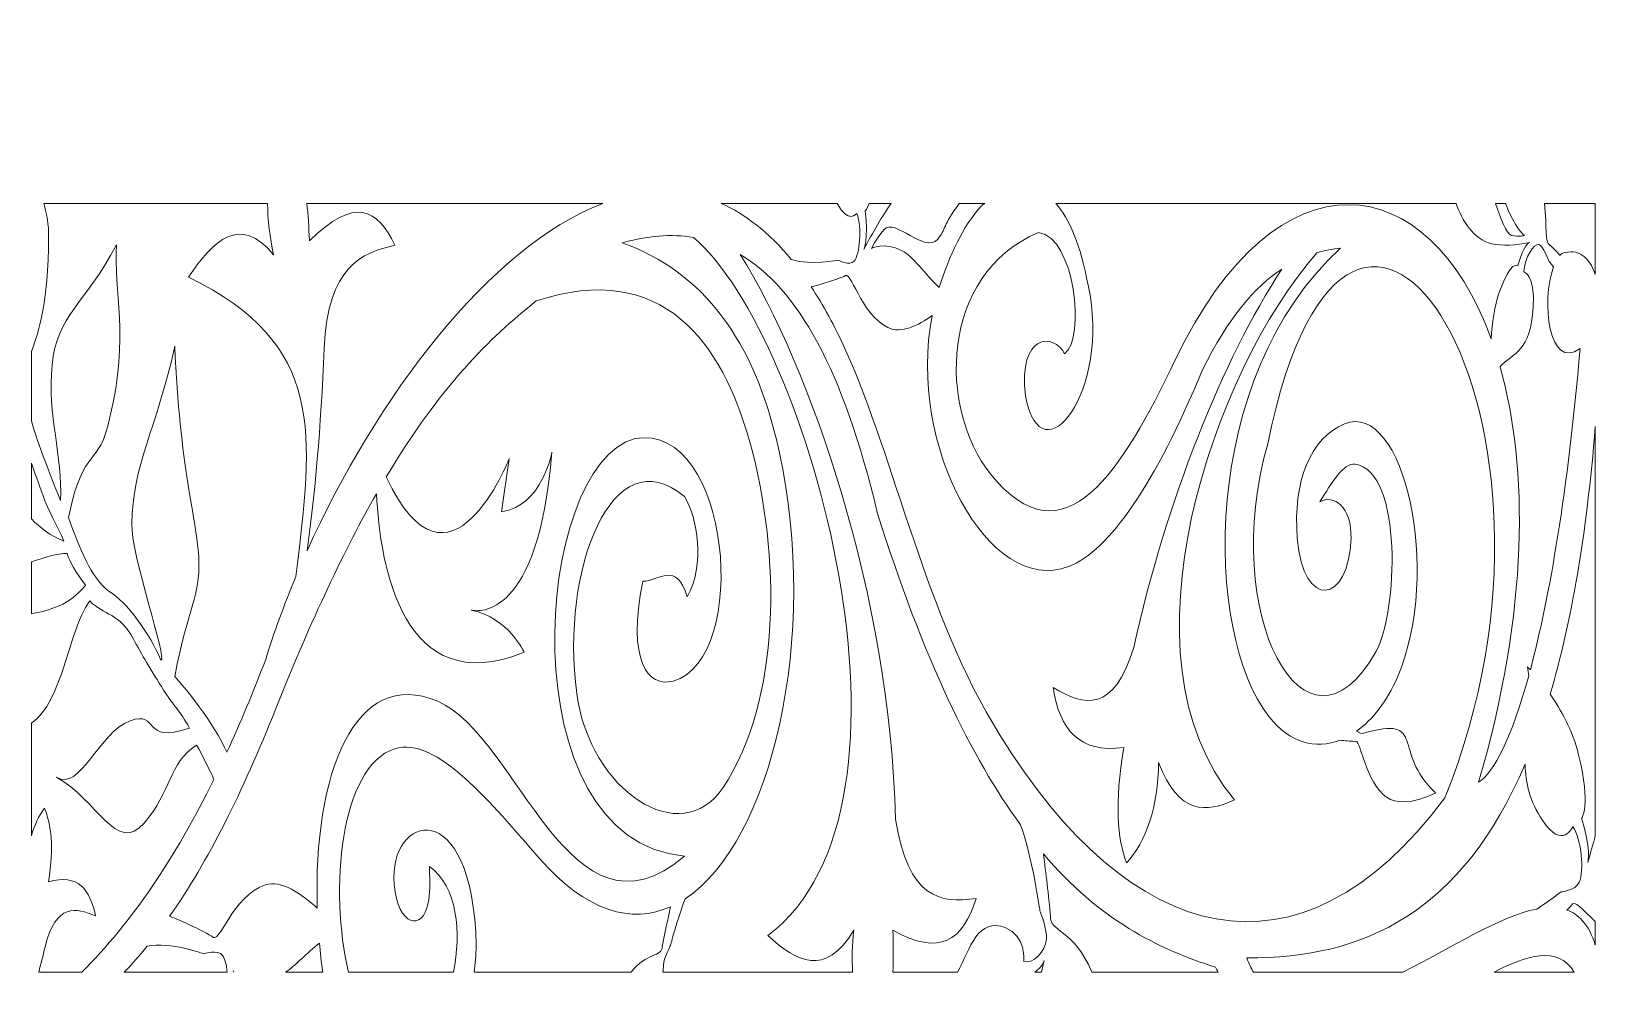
# Model space of a CAD drawing. Header units: millimetres. Extents: x -1200 to 1207, y -623 to 854.
import ezdxf

# ---------------------------------------------------------------- set-up
doc = ezdxf.new("R2010")
doc.units = ezdxf.units.MM
doc.header["$MEASUREMENT"] = 0
doc.layers.add('Layer 1', color=7, linetype='Continuous')

msp = doc.modelspace()

# ---------------------------------------------------------------- linework, layer by layer
at = {"layer": 'Layer 1', "color": 250, "lineweight": 20}
for points, knots in [([(718.7127, 489.1391), (627.9942, 350.4152), (541.2755, 133.3609), (491.627, -91.6131), (460.3632, -192.5121), (416.7028, -181.6205), (367.7513, -152.9298), (378.3813, -218.4981), (407.7441, -253.9342), (476.3396, -245.2289), (462.0265, -330.5235), (466.4226, -385.6535), (480.6723, -422.2639), (510.9859, -389.4595), (528.8318, -336.1919), (529.7664, -268.0729), (560.8878, -349.8934), (602.7738, -344.9132), (646.4341, -325.4462), (461.8523, -106.9505), (613.0235, 331.4744), (772.5356, 514.2019), (784.6942, 517.7813), (796.8846, 520.1133), (809.0669, 521.5143), (591.9301, 322.5992), (598.7817, -70.5505), (699.2827, -198.0347), (731.0695, -238.362), (770.8564, -248.0309), (807.9581, -233.8596), (815.4988, -234.7584), (823.2613, -235.382), (830.6832, -235.6573), (840.022, -229.4058), (843.1032, -286.4389), (874.2167, -317.1702), (901.1956, -343.7877), (954.7966, -314.7569), (954.7966, -314.7569), (886.1379, -250.3629), (942.4874, -195.6865), (844.5686, -222.9194), (841.8835, -224.7173), (837.4399, -222.636), (833.5428, -219.9962), (858.1611, -202.5211), (880.2446, -174.219), (896.1499, -137.3659), (966.0443, 24.5584), (905.3066, 288.9932), (815.0711, 251.5892), (763.276, 230.138), (735.4021, 163.9869), (742.6577, 76.3522), (751.9094, -35.2037), (821.3761, -25.5347), (825.0278, 75.7124), (826.8178, 125.1336), (797.6529, 143.791), (777.0901, 131.8627), (795.0707, 160.2294), (812.9403, 192.3536), (831.5465, 189.6328), (905.259, 178.7655), (896.744, -39.374), (863.2622, -98.4235), (755.1253, -289.0868), (622.1009, -39.374), (697.2074, 221.2305), (826.7149, 854.149), (1206.564, 259.4198), (968.888, -322.4985), (745.1607, -622.9199), (485.4565, -549.6913), (285.7221, -225.284), (171.3831, -42.1354), (126.0912, 195.5279), (49.4242, 364.8294), (32.608, 401.9499), (14.9284, 434.171), (-3.4481, 462.1247), (12.2354, 465.8255), (30.5406, 471.5345), (47.3095, 478.0694), (58.0105, 490.8883), (70.7158, 421.1985), (114.3919, 399.4314), (134.3606, 389.4953), (161.1968, 402.8811), (182.1002, 417.7487), (143.7073, 217.5459), (269.5554, -13.801), (391.4824, 32.6562), (454.7154, 56.7391), (524.301, 159.7922), (597.34, 334.8187), (636.7071, 414.7282), (677.4287, 461.9547), (718.7127, 489.1391)], [0, 0, 0, 0, 0.03030303, 0.03030303, 0.03030303, 0.060606061, 0.060606061, 0.060606061, 0.090909091, 0.090909091, 0.090909091, 0.121212121, 0.121212121, 0.121212121, 0.151515152, 0.151515152, 0.151515152, 0.181818182, 0.181818182, 0.181818182, 0.212121212, 0.212121212, 0.212121212, 0.242424242, 0.242424242, 0.242424242, 0.272727273, 0.272727273, 0.272727273, 0.303030303, 0.303030303, 0.303030303, 0.333333333, 0.333333333, 0.333333333, 0.363636364, 0.363636364, 0.363636364, 0.393939394, 0.393939394, 0.393939394, 0.424242424, 0.424242424, 0.424242424, 0.454545455, 0.454545455, 0.454545455, 0.484848485, 0.484848485, 0.484848485, 0.515151515, 0.515151515, 0.515151515, 0.545454545, 0.545454545, 0.545454545, 0.575757576, 0.575757576, 0.575757576, 0.606060606, 0.606060606, 0.606060606, 0.636363636, 0.636363636, 0.636363636, 0.666666667, 0.666666667, 0.666666667, 0.696969697, 0.696969697, 0.696969697, 0.727272727, 0.727272727, 0.727272727, 0.757575758, 0.757575758, 0.757575758, 0.787878788, 0.787878788, 0.787878788, 0.818181818, 0.818181818, 0.818181818, 0.848484848, 0.848484848, 0.848484848, 0.878787879, 0.878787879, 0.878787879, 0.909090909, 0.909090909, 0.909090909, 0.939393939, 0.939393939, 0.939393939, 0.96969697, 0.96969697, 0.96969697, 1, 1, 1, 1]), ([(986.2902, 589.9734), (986.2902, 589.9734), (372.1474, 589.9734), (372.1474, 589.9734), (393.3042, 566.8216), (409.8749, 525.6362), (421.5584, 464.6513), (457.5115, 302.3221), (349.652, 164.3674), (325.6673, 294.2081), (313.675, 391.4227), (369.6207, 391.4227), (385.613, 359.0474), (417.5424, 383.2842), (401.5739, 537.6291), (345.6518, 545.6215), (192.6588, 480.3126), (192.4528, 274.1822), (271.393, 175.4048), (385.3595, 32.7695), (474.9297, 182.0371), (554.8203, 349.0225), (713.1602, 679.9566), (944.9351, 644.6256), (1040.1528, 382.1506), (1041.7686, 406.1364), (1045.2776, 432.6729), (1052.5491, 453.5248), (1070.2049, 504.0958), (1081.1594, 494.5), (1081.1594, 494.5), (1090.1816, 527.4096), (1098.9974, 530.3005), (1098.9974, 530.3005), (1078.5457, 525.6685), (1057.0086, 524.5833), (1041.23, 528.1789), (1012.3107, 534.7624), (995.5579, 564.3276), (986.2902, 589.9734)], [0, 0, 0, 0, 0.076923077, 0.076923077, 0.076923077, 0.153846154, 0.153846154, 0.153846154, 0.230769231, 0.230769231, 0.230769231, 0.307692308, 0.307692308, 0.307692308, 0.384615385, 0.384615385, 0.384615385, 0.461538462, 0.461538462, 0.461538462, 0.538461538, 0.538461538, 0.538461538, 0.615384615, 0.615384615, 0.615384615, 0.692307692, 0.692307692, 0.692307692, 0.769230769, 0.769230769, 0.769230769, 0.846153846, 0.846153846, 0.846153846, 0.923076923, 0.923076923, 0.923076923, 1, 1, 1, 1]), ([(-1200.05, 362.6997), (-1200.05, 362.6997), (-1200.05, 256.1565), (-1200.05, 256.1565), (-1191.6458, 227.2958), (-1177.5623, 188.7339), (-1155.4709, 134.2354), (-1151.4154, 201.739), (-1175.8831, 264.7726), (-1168.3424, 342.0015), (-1160.7937, 419.3277), (-1118.5988, 433.839), (-1069.2672, 526.381), (-1074.7802, 456.1972), (-1048.6807, 386.6449), (-1079.7703, 261.7278), (-1096.0083, 181.0004), (-1119.0662, 223.8219), (-1143.1299, 108.0713), (-1126.306, 61.3388), (-1108.3333, 14.9058), (-1080.6654, -5.7193), (-1055.2868, -19.5585), (-1017.4008, -71.1823), (-1001.3212, -111.0479), (-990.1922, -112.2544), (-1049.0529, 56.9821), (-1045.6627, 97.4713), (-1045.8688, 186.9847), (-1007.0401, 245.6697), (-979.9981, 370.7975), (-973.2178, 190.4506), (-945.1062, 100.3541), (-942.9914, 42.0497), (-940.9636, -14.1653), (-958.8016, -25.4863), (-980.1328, -136.3211), (-966.8573, -149.8528), (-919.2999, -207.9385), (-900.0202, -252.2902), (-879.4574, -207.6875), (-859.671, -160.2503), (-840.4626, -109.9223), (-827.7734, -68.4695), (-812.177, -25.6886), (-794.1409, 17.3756), (-766.8296, 237.8554), (-748.5876, 374.6358), (-958.9997, 476.9113), (-920.48, 533.4182), (-880.2019, 573.883), (-828.2248, 511.2787), (-834.3476, 537.7424), (-837.429, 564.1494), (-837.6191, 589.9734), (-837.6191, 589.9734), (-1181.103, 589.9734), (-1181.103, 589.9734), (-1176.2237, 572.8303), (-1173.2296, 556.3836), (-1173.6415, 540.0988), (-1173.8158, 434.163), (-1189.1982, 392.7508), (-1200.05, 362.6997)], [0, 0, 0, 0, 0.047619048, 0.047619048, 0.047619048, 0.095238095, 0.095238095, 0.095238095, 0.142857143, 0.142857143, 0.142857143, 0.19047619, 0.19047619, 0.19047619, 0.238095238, 0.238095238, 0.238095238, 0.285714286, 0.285714286, 0.285714286, 0.333333333, 0.333333333, 0.333333333, 0.380952381, 0.380952381, 0.380952381, 0.428571429, 0.428571429, 0.428571429, 0.476190476, 0.476190476, 0.476190476, 0.523809524, 0.523809524, 0.523809524, 0.571428571, 0.571428571, 0.571428571, 0.619047619, 0.619047619, 0.619047619, 0.666666667, 0.666666667, 0.666666667, 0.714285714, 0.714285714, 0.714285714, 0.761904762, 0.761904762, 0.761904762, 0.80952381, 0.80952381, 0.80952381, 0.857142857, 0.857142857, 0.857142857, 0.904761905, 0.904761905, 0.904761905, 0.952380952, 0.952380952, 0.952380952, 1, 1, 1, 1]), ([(-323.2722, 589.9734), (-323.2722, 589.9734), (-777.3722, 589.9734), (-777.3722, 589.9734), (-775.4317, 573.2189), (-774.101, 554.262), (-773.4515, 532.6327), (-703.6282, 601.2294), (-668.7524, 581.7621), (-642.0428, 525.9034), (-693.7509, 513.8943), (-744.6032, 494.0789), (-750.6866, 367.4854), (-755.867, 244.2608), (-764.8175, 142.2686), (-777.0159, 56.6745), (-671.3187, 290.7828), (-497.248, 523.9031), (-323.2722, 589.9734)], [0, 0, 0, 0, 0.166666667, 0.166666667, 0.166666667, 0.333333333, 0.333333333, 0.333333333, 0.5, 0.5, 0.5, 0.666666667, 0.666666667, 0.666666667, 0.833333333, 0.833333333, 0.833333333, 1, 1, 1, 1]), ([(36.521, 589.9734), (36.521, 589.9734), (-141.5657, 589.9734), (-141.5657, 589.9734), (-104.1472, 573.4376), (-67.9641, 545.3949), (-33.8328, 503.7882), (-3.3054, 494.2732), (37.6854, 503.0028), (37.6854, 503.0028), (37.6854, 503.0028), (56.2758, 493.7469), (62.6919, 501.4236), (71.2543, 511.6835), (74.7634, 552.1321), (66.684, 574.7494), (66.684, 574.7494), (52.6638, 557.3229), (36.521, 589.9734)], [0, 0, 0, 0, 0.166666667, 0.166666667, 0.166666667, 0.333333333, 0.333333333, 0.333333333, 0.5, 0.5, 0.5, 0.666666667, 0.666666667, 0.666666667, 0.833333333, 0.833333333, 0.833333333, 1, 1, 1, 1]), ([(119.3267, 589.9734), (119.3267, 589.9734), (85.4726, 589.9734), (85.4726, 589.9734), (82.5893, 580.4503), (79.3416, 578.8793), (79.3416, 578.8793), (84.728, 534.8838), (77.6703, 519.3602), (77.6703, 519.3602), (90.9775, 545.6215), (105.7659, 570.8382), (119.3267, 589.9734)], [0, 0, 0, 0, 0.25, 0.25, 0.25, 0.5, 0.5, 0.5, 0.75, 0.75, 0.75, 1, 1, 1, 1]), ([(262.9809, 589.9734), (262.9809, 589.9734), (223.9624, 589.9734), (223.9624, 589.9734), (198.354, 556.5211), (203.4391, 550.205), (191.0984, 535.4184), (171.0346, 511.4001), (124.7287, 569.4049), (108.1422, 549.549), (95.3103, 534.1793), (89.3854, 520.7855), (89.3854, 520.7855), (89.3854, 520.7855), (107.2155, 531.8632), (136.4754, 517.2873), (152.7292, 509.1733), (171.296, 481.0089), (193.1578, 461.0802), (208.3818, 509.3108), (229.1507, 554.3834), (257.761, 586.3779), (259.5115, 587.625), (261.2462, 588.8073), (262.9809, 589.9734)], [0, 0, 0, 0, 0.125, 0.125, 0.125, 0.25, 0.25, 0.25, 0.375, 0.375, 0.375, 0.5, 0.5, 0.5, 0.625, 0.625, 0.625, 0.75, 0.75, 0.75, 0.875, 0.875, 0.875, 1, 1, 1, 1]), ([(1062.1808, 589.9734), (1062.1808, 589.9734), (1046.8855, 589.9734), (1046.8855, 589.9734), (1055.1075, 567.17), (1062.7432, 542.9249), (1071.3216, 540.9733), (1083.7337, 538.1473), (1091.2349, 540.7952), (1091.2349, 540.7952), (1091.2349, 540.7952), (1076.8981, 551.1847), (1062.6087, 588.8235), (1062.4582, 589.1961), (1062.3155, 589.5847), (1062.1808, 589.9734)], [0, 0, 0, 0, 0.2, 0.2, 0.2, 0.4, 0.4, 0.4, 0.6, 0.6, 0.6, 0.8, 0.8, 0.8, 1, 1, 1, 1]), ([(1199.95, 480.936), (1199.95, 480.936), (1199.95, 589.9734), (1199.95, 589.9734), (1199.95, 589.9734), (1121.7781, 589.9734), (1121.7781, 589.9734), (1125.8812, 555.1771), (1122.6495, 528.3328), (1129.7307, 526.7211), (1135.0139, 521.5143), (1140.4319, 515.943), (1145.7547, 510.2501), (1146.6895, 511.3434), (1147.656, 512.3556), (1148.6619, 513.2626), (1174.2703, 521.9516), (1190.7536, 507.4726), (1199.95, 480.936)], [0, 0, 0, 0, 0.166666667, 0.166666667, 0.166666667, 0.333333333, 0.333333333, 0.333333333, 0.5, 0.5, 0.5, 0.666666667, 0.666666667, 0.666666667, 0.833333333, 0.833333333, 0.833333333, 1, 1, 1, 1]), ([(-230.8743, -590.0266), (-230.8743, -590.0266), (60.165, -590.0266), (60.165, -590.0266), (58.9849, -569.45), (59.5552, -547.8936), (62.0026, -525.5678), (18.0572, -598.5456), (-25.8882, -574.171), (-69.8256, -533.5685), (194.6152, -336.4672), (-5.8957, 385.9972), (-183.8793, 537.9366), (-218.5178, 543.5728), (-255.1362, 540.4147), (-293.5607, 529.5151), (-170.1048, 485.9487), (-89.9131, 380.0209), (-53.0094, 211.8613), (10.3739, -77.0046), (-64.7482, -390.4475), (-196.9173, -477.4585), (-209.464, -509.9632), (-219.1434, -548.8895), (-219.1434, -548.8895), (-219.1434, -548.8895), (-229.9871, -568.13), (-229.8368, -579.1754), (-230.1853, -582.941), (-230.5337, -586.5202), (-230.8743, -590.0266)], [0, 0, 0, 0, 0.1, 0.1, 0.1, 0.2, 0.2, 0.2, 0.3, 0.3, 0.3, 0.4, 0.4, 0.4, 0.5, 0.5, 0.5, 0.6, 0.6, 0.6, 0.7, 0.7, 0.7, 0.8, 0.8, 0.8, 0.9, 0.9, 0.9, 1, 1, 1, 1]), ([(122.0989, -590.0266), (122.0989, -590.0266), (221.2771, -590.0266), (221.2771, -590.0266), (240.3428, -553.473), (253.0084, -505.1208), (294.3242, -521.5027), (327.1169, -534.5078), (322.5782, -573.2156), (322.5782, -573.2156), (336.8675, -578.884), (355.8462, -557.9834), (357.8422, -539.4312), (359.3393, -525.5274), (347.8855, -496.7962), (347.8855, -496.7962), (347.8855, -496.7962), (335.7666, -412.6111), (318.0316, -364.0485), (242.83, -261.198), (169.2444, -110.4648), (97.948, 115.6267), (46.3272, 335.3452), (-24.9773, 459.8008), (-112.2264, 511.6998), (-5.0006, 339.5478), (118.1226, -12.8455), (125.9168, -354.9871), (145.8934, -476.6893), (193.839, -484.9652), (249.7608, -476.6893), (229.7921, -541.6825), (193.839, -566.057), (121.9247, -525.5678), (122.9069, -549.416), (122.9227, -570.8104), (122.0989, -590.0266)], [0, 0, 0, 0, 0.083333333, 0.083333333, 0.083333333, 0.166666667, 0.166666667, 0.166666667, 0.25, 0.25, 0.25, 0.333333333, 0.333333333, 0.333333333, 0.416666667, 0.416666667, 0.416666667, 0.5, 0.5, 0.5, 0.583333333, 0.583333333, 0.583333333, 0.666666667, 0.666666667, 0.666666667, 0.75, 0.75, 0.75, 0.833333333, 0.833333333, 0.833333333, 0.916666667, 0.916666667, 0.916666667, 1, 1, 1, 1]), ([(1176.6148, 367.1697), (1128.7723, 332.5432), (1116.0355, 440.3983), (1135.8537, 492.5484), (1131.5367, 498.2979), (1128.7486, 501.6827), (1128.7486, 501.6827), (1128.7486, 501.6827), (1119.6712, 525.5875), (1113.4691, 527.0047), (1105.1995, 528.8833), (1091.5834, 506.8653), (1090.2845, 484.7907), (1090.2845, 484.7907), (1107.6471, 481.3977), (1104.661, 430.7213), (1100.6847, 363.2018), (1074.6484, 360.5617), (1053.7768, 339.6288), (1097.5401, 184.4501), (1097.8093, -35.6167), (1020.8097, -298.3993), (1044.6123, -283.5074), (1071.7812, -229.3329), (1097.6904, -135.1956), (1097.2785, -130.6446), (1096.7242, -126.0855), (1095.9954, -121.5022), (1095.9954, -121.5022), (1097.5559, -122.9678), (1100.2489, -125.7696), (1129.9051, -14.627), (1157.6996, 149.2732), (1176.6148, 367.1697)], [0, 0, 0, 0, 0.090909091, 0.090909091, 0.090909091, 0.181818182, 0.181818182, 0.181818182, 0.272727273, 0.272727273, 0.272727273, 0.363636364, 0.363636364, 0.363636364, 0.454545455, 0.454545455, 0.454545455, 0.545454545, 0.545454545, 0.545454545, 0.636363636, 0.636363636, 0.636363636, 0.727272727, 0.727272727, 0.727272727, 0.818181818, 0.818181818, 0.818181818, 0.909090909, 0.909090909, 0.909090909, 1, 1, 1, 1]), ([(-761.2374, -491.905), (-767.875, -285.8314), (-703.66, -119.9231), (-576.4732, -174.1786), (-452.7322, -226.9602), (-374.3861, -562.7935), (-197.6934, -411.8499), (-469.8891, -387.7103), (-430.6803, 188.1589), (-273.5921, 229.2148), (-126.2941, 254.1644), (-95.941, -109.2015), (-214.9771, -143.0666), (-253.7897, -154.104), (-286.5745, -111.639), (-261.6076, 10.0228), (-237.6625, 10.0228), (-209.662, 42.3817), (-193.6776, -14.0762), (-165.7245, 34.5268), (-177.717, 107.6421), (-197.6934, 140.0012), (-308.6501, 234.025), (-388.4775, 27.5547), (-363.186, -162.0805), (-343.2409, -311.5179), (-203.0956, -403.7682), (-138.5319, -306.3432), (-49.8174, -172.4862), (-49.3342, 49.435), (-97.5093, 223.4331), (-139.7279, 375.8829), (-230.6446, 504.4684), (-425.397, 440.285), (-497.2956, 382.7741), (-571.5781, 310.7358), (-655.3581, 170.2627), (-558.9047, -37.5763), (-466.7761, 198.4109), (-466.7761, 198.4109), (-466.7761, 198.4109), (-478.4754, 116.6876), (-478.4754, 116.6876), (-416.0899, 125.3602), (-401.3491, 207.9986), (-401.3491, 207.9986), (-422.1574, -48.4517), (-513.3117, -36.807), (-524.9079, -34.248), (-467.3859, -46.3463), (-443.9004, -98.9498), (-443.9004, -98.9498), (-630.4942, -174.3244), (-664.974, 34.1705), (-670.487, 144.3335), (-718.5434, 60.1242), (-769.7682, -47.002), (-825.4684, -186.8598), (-875.893, -313.4208), (-928.7258, -419.7048), (-987.9269, -504.2299), (-968.584, -511.4533), (-944.6627, -522.6202), (-923.1098, -534.6456), (-911.4026, -551.4486), (-892.9943, -473.102), (-841.2706, -455.9103), (-816.7315, -447.7639), (-784.9684, -470.0573), (-761.2374, -491.905)], [0, 0, 0, 0, 0.043478261, 0.043478261, 0.043478261, 0.086956522, 0.086956522, 0.086956522, 0.130434783, 0.130434783, 0.130434783, 0.173913043, 0.173913043, 0.173913043, 0.217391304, 0.217391304, 0.217391304, 0.260869565, 0.260869565, 0.260869565, 0.304347826, 0.304347826, 0.304347826, 0.347826087, 0.347826087, 0.347826087, 0.391304348, 0.391304348, 0.391304348, 0.434782609, 0.434782609, 0.434782609, 0.47826087, 0.47826087, 0.47826087, 0.52173913, 0.52173913, 0.52173913, 0.565217391, 0.565217391, 0.565217391, 0.608695652, 0.608695652, 0.608695652, 0.652173913, 0.652173913, 0.652173913, 0.695652174, 0.695652174, 0.695652174, 0.739130435, 0.739130435, 0.739130435, 0.782608696, 0.782608696, 0.782608696, 0.826086957, 0.826086957, 0.826086957, 0.869565217, 0.869565217, 0.869565217, 0.913043478, 0.913043478, 0.913043478, 0.956521739, 0.956521739, 0.956521739, 1, 1, 1, 1]), ([(1199.95, -380.5518), (1199.95, -380.5518), (1199.95, 247.8561), (1199.95, 247.8561), (1186.5715, 80.9761), (1163.0384, -54.2741), (1130.6416, -163.0845), (1147.0617, -186.5683), (1165.066, -218.7572), (1174.3019, -256.3473), (1193.8192, -335.868), (1178.9674, -353.2621), (1178.9674, -353.2621), (1193.5895, -399.3956), (1188.6152, -421.6645), (1188.6152, -421.6645), (1192.1796, -407.8252), (1195.9895, -394.0024), (1199.95, -380.5518)], [0, 0, 0, 0, 0.166666667, 0.166666667, 0.166666667, 0.333333333, 0.333333333, 0.333333333, 0.5, 0.5, 0.5, 0.666666667, 0.666666667, 0.666666667, 0.833333333, 0.833333333, 0.833333333, 1, 1, 1, 1]), ([(-1200.05, 191.2362), (-1200.05, 191.2362), (-1200.05, 106.0793), (-1200.05, 106.0793), (-1187.2972, 92.2401), (-1171.2889, 80.0124), (-1150.3381, 71.7202), (-1158.5125, 92.4182), (-1168.3898, 107.634), (-1179.2812, 133.3286), (-1185.3803, 150.423), (-1192.7152, 170.5218), (-1200.05, 191.2362)], [0, 0, 0, 0, 0.25, 0.25, 0.25, 0.5, 0.5, 0.5, 0.75, 0.75, 0.75, 1, 1, 1, 1]), ([(-1200.05, 39.6528), (-1200.05, 39.6528), (-1200.05, -40.038), (-1200.05, -40.038), (-1174.0455, -34.9768), (-1140.0963, -26.7657), (-1117.1651, 4.2166), (-1132.318, 24.5503), (-1141.4665, 39.7176), (-1144.8806, 52.6579), (-1160.0096, 52.8118), (-1179.5901, 46.8678), (-1200.05, 39.6528)], [0, 0, 0, 0, 0.25, 0.25, 0.25, 0.5, 0.5, 0.5, 0.75, 0.75, 0.75, 1, 1, 1, 1]), ([(-1200.05, -207.995), (-1200.05, -207.995), (-1200.05, -380.7218), (-1200.05, -380.7218), (-1195.4558, -364.1862), (-1188.6041, -349.8853), (-1179.7802, -338.2651), (-1169.879, -365.0201), (-1164.9918, -395.3386), (-1173.9347, -451.0759), (-1127.7475, -438.832), (-1110.464, -462.5829), (-1101.6243, -503.5255), (-1131.6446, -491.0225), (-1162.0372, -483.1918), (-1179.0198, -551.2866), (-1182.2754, -564.7289), (-1185.523, -577.6369), (-1188.7626, -590.0266), (-1188.7626, -590.0266), (-1122.6306, -590.0266), (-1122.6306, -590.0266), (-1045.5677, -513.1619), (-979.4357, -414.8947), (-919.9573, -294.1399), (-927.4822, -277.0616), (-936.5675, -259.4165), (-946.4211, -241.6739), (-990.2478, -269.1904), (-984.5447, -312.4247), (-1027.0881, -361.2386), (-1069.7425, -410.1171), (-1098.5431, -325.1464), (-1161.6174, -290.8279), (-1126.2031, -314.0606), (-1095.0024, -220.6358), (-1048.6728, -204.0596), (-1002.3985, -187.5561), (-1032.0545, -241.1396), (-957.2174, -215.2588), (-973.1702, -186.552), (-980.4021, -183.9041), (-997.2183, -156.8655), (-1015.0642, -128.1261), (-1031.9358, -100.9823), (-1043.3577, -78.8348), (-1063.9997, -38.6534), (-1089.0696, -42.1596), (-1110.567, -20.1741), (-1145.4904, -70.332), (-1150.75, -173.2958), (-1200.05, -207.995)], [0, 0, 0, 0, 0.058823529, 0.058823529, 0.058823529, 0.117647059, 0.117647059, 0.117647059, 0.176470588, 0.176470588, 0.176470588, 0.235294118, 0.235294118, 0.235294118, 0.294117647, 0.294117647, 0.294117647, 0.352941176, 0.352941176, 0.352941176, 0.411764706, 0.411764706, 0.411764706, 0.470588235, 0.470588235, 0.470588235, 0.529411765, 0.529411765, 0.529411765, 0.588235294, 0.588235294, 0.588235294, 0.647058824, 0.647058824, 0.647058824, 0.705882353, 0.705882353, 0.705882353, 0.764705882, 0.764705882, 0.764705882, 0.823529412, 0.823529412, 0.823529412, 0.882352941, 0.882352941, 0.882352941, 0.941176471, 0.941176471, 0.941176471, 1, 1, 1, 1]), ([(-713.4107, -590.0266), (-713.4107, -590.0266), (-552.2747, -590.0266), (-552.2747, -590.0266), (-539.9024, -528.9365), (-546.1676, -458.4772), (-589.2181, -427.9646), (-588.0933, -453.0923), (-588.632, -471.3125), (-591.0002, -483.6048), (-599.6023, -528.4425), (-637.5914, -519.3488), (-643.2232, -455.392), (-652.8233, -346.3465), (-522.6266, -312.7973), (-517.2641, -549.6913), (-517.7552, -563.6844), (-518.8564, -577.1348), (-520.4721, -590.0266), (-520.4721, -590.0266), (-279.6832, -590.0266), (-279.6832, -590.0266), (-256.1898, -558.7771), (-231.7457, -567.2959), (-231.9755, -550.6874), (-228.0942, -530.2646), (-223.4921, -508.6273), (-219.0484, -489.5568), (-278.6457, -516.1257), (-348.0252, -498.0758), (-420.6683, -415.0567), (-493.5488, -331.7381), (-578.4455, -226.3691), (-642.4944, -247.0833), (-726.3139, -274.2273), (-743.1775, -464.6316), (-713.4107, -590.0266)], [0, 0, 0, 0, 0.083333333, 0.083333333, 0.083333333, 0.166666667, 0.166666667, 0.166666667, 0.25, 0.25, 0.25, 0.333333333, 0.333333333, 0.333333333, 0.416666667, 0.416666667, 0.416666667, 0.5, 0.5, 0.5, 0.583333333, 0.583333333, 0.583333333, 0.666666667, 0.666666667, 0.666666667, 0.75, 0.75, 0.75, 0.833333333, 0.833333333, 0.833333333, 0.916666667, 0.916666667, 0.916666667, 1, 1, 1, 1]), ([(675.2584, -590.0266), (675.2584, -590.0266), (904.467, -590.0266), (904.467, -590.0266), (978.6624, -553.0113), (1053.0084, -504.0763), (1110.0235, -493.0146), (1130.6258, -480.228), (1146.5785, -466.9071), (1146.5785, -466.9071), (1146.5785, -466.9071), (1169.391, -464.9394), (1175.1494, -451.9585), (1182.8487, -434.6453), (1178.9674, -386.5605), (1165.4542, -366.3969), (1165.4542, -366.3969), (1149.6836, -403.169), (1118.6572, -356.8819), (1099.4093, -328.1589), (1093.1517, -299.5331), (1092.2171, -270.7128), (995.6529, -496.8125), (846.5965, -569.1586), (665.2464, -568.2029), (668.3355, -576.8434), (671.6622, -583.9856), (675.2584, -590.0266)], [0, 0, 0, 0, 0.111111111, 0.111111111, 0.111111111, 0.222222222, 0.222222222, 0.222222222, 0.333333333, 0.333333333, 0.333333333, 0.444444444, 0.444444444, 0.444444444, 0.555555556, 0.555555556, 0.555555556, 0.666666667, 0.666666667, 0.666666667, 0.777777778, 0.777777778, 0.777777778, 0.888888889, 0.888888889, 0.888888889, 1, 1, 1, 1]), ([(427.3247, -590.0266), (427.3247, -590.0266), (620.9365, -590.0266), (620.9365, -590.0266), (619.7087, -587.5001), (618.4968, -584.941), (617.3087, -582.3093), (527.8812, -554.0803), (439.428, -509.7203), (352.9471, -408.3437), (356.9629, -437.2852), (360.9473, -472.0492), (363.9017, -504.2786), (361.4224, -527.3251), (400.4253, -523.9483), (427.3247, -590.0266)], [0, 0, 0, 0, 0.2, 0.2, 0.2, 0.4, 0.4, 0.4, 0.6, 0.6, 0.6, 0.8, 0.8, 0.8, 1, 1, 1, 1]), ([(1199.95, -548.3551), (1199.95, -548.3551), (1199.95, -512.1093), (1199.95, -512.1093), (1180.005, -495.1362), (1167.9651, -475.8877), (1162.2859, -488.666), (1160.3689, -490.6824), (1158.4363, -492.6907), (1156.4797, -494.7071), (1165.1692, -497.8732), (1173.0109, -503.0234), (1179.8862, -510.514), (1188.4488, -519.8426), (1195.0865, -532.9287), (1199.95, -548.3551)], [0, 0, 0, 0, 0.2, 0.2, 0.2, 0.4, 0.4, 0.4, 0.6, 0.6, 0.6, 0.8, 0.8, 0.8, 1, 1, 1, 1]), ([(-1057.4015, -590.0266), (-1057.4015, -590.0266), (-899.5133, -590.0266), (-899.5133, -590.0266), (-900.7094, -578.8273), (-903.1253, -569.4096), (-906.5391, -564.5102), (-913.5652, -554.4446), (-935.5774, -561.749), (-935.5774, -561.749), (-935.5774, -561.749), (-986.3428, -542.719), (-1022.597, -550.2986), (-1033.9476, -564.2917), (-1045.544, -577.5317), (-1057.4015, -590.0266)], [0, 0, 0, 0, 0.2, 0.2, 0.2, 0.4, 0.4, 0.4, 0.6, 0.6, 0.6, 0.8, 0.8, 0.8, 1, 1, 1, 1]), ([(-809.9273, -590.0266), (-809.9273, -590.0266), (-753.0232, -590.0266), (-753.0232, -590.0266), (-755.0432, -574.9971), (-756.6986, -560.0321), (-758.0135, -545.189), (-777.2377, -560.1131), (-794.5846, -579.4913), (-809.9273, -590.0266)], [0, 0, 0, 0, 0.333333333, 0.333333333, 0.333333333, 0.666666667, 0.666666667, 0.666666667, 1, 1, 1, 1]), ([(1044.5726, -590.0266), (1044.5726, -590.0266), (1167.6958, -590.0266), (1167.6958, -590.0266), (1143.3389, -548.428), (1092.3121, -564.3727), (1044.5726, -590.0266)], [0, 0, 0, 0, 0.5, 0.5, 0.5, 1, 1, 1, 1]), ([(339.5924, -590.0266), (339.5924, -590.0266), (349.9055, -590.0266), (349.9055, -590.0266), (351.347, -583.9371), (352.8282, -577.8799), (354.3491, -571.8955), (354.3491, -571.8955), (351.3867, -582.0908), (339.5924, -590.0266)], [0, 0, 0, 0, 0.333333333, 0.333333333, 0.333333333, 0.666666667, 0.666666667, 0.666666667, 1, 1, 1, 1]), ([(-889.5567, -590.0266), (-889.5567, -590.0266), (-889.2954, -590.0266), (-889.2954, -590.0266), (-889.2954, -590.0266), (-890.1508, -588.0183), (-890.1508, -588.0183), (-890.1508, -588.0183), (-889.9052, -588.6662), (-889.5567, -590.0266)], [0, 0, 0, 0, 0.333333333, 0.333333333, 0.333333333, 0.666666667, 0.666666667, 0.666666667, 1, 1, 1, 1])]:
    msp.add_open_spline(points, degree=3, knots=knots, dxfattribs=at)

doc.saveas('drawing.dxf')
